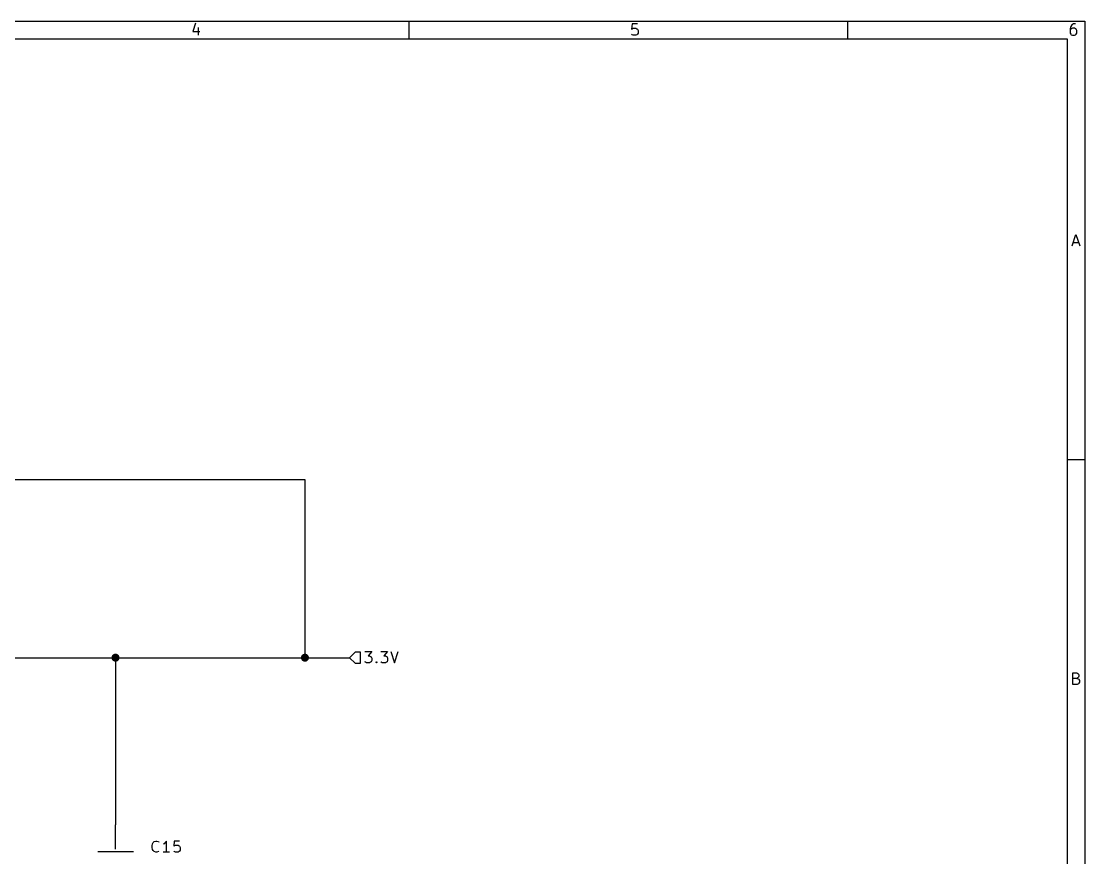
# Model space of a CAD drawing. Extents: x 0.4 to 11.3, y -7.9 to -0.4.
# Drawn here: x 6.527 to 11.299, y -4.148 to -0.394 of the extents above; entities that cross this region are included whole.
import ezdxf

# ---------------------------------------------------------------- set-up
doc = ezdxf.new("R2010")
doc.units = 0
doc.header["$MEASUREMENT"] = 0
for name, color, linetype in [('BROWN2', 54, 'CONTINUOUS'), ('CYAN2', 4, 'CONTINUOUS'), ('GREEN3', 91, 'CONTINUOUS'), ('RED2', 1, 'CONTINUOUS')]:
    doc.layers.add(name, color=color, linetype=linetype)

msp = doc.modelspace()

# ---------------------------------------------------------------- linework, layer by layer
at = {"layer": 'BROWN2', "linetype": 'CONTINUOUS'}
for p, q in [((8.025, -3.225), (8, -3.25)), ((8.05, -3.225), (8.025, -3.225)), ((8.05, -3.275), (8.05, -3.225)), ((8.0688, -3.2228), (8.0997, -3.2228)), ((8.0997, -3.2228), (8.083, -3.2419)), ((8.083, -3.2419), (8.0902, -3.2419)), ((8.0902, -3.2419), (8.0949, -3.2442)), ((8.0949, -3.2442), (8.0973, -3.2466)), ((8.1402, -3.2228), (8.1711, -3.2228)), ((8.1711, -3.2228), (8.1545, -3.2419)), ((8.1545, -3.2419), (8.1616, -3.2419)), ((8.1616, -3.2419), (8.1664, -3.2442)), ((8.1664, -3.2442), (8.1688, -3.2466)), ((8.1854, -3.2228), (8.2021, -3.2728)), ((8.2021, -3.2728), (8.2188, -3.2228)), ((8, -3.25), (8.025, -3.275)), ((8.025, -3.275), (8.05, -3.275)), ((8.0711, -3.2704), (8.0688, -3.268)), ((8.0759, -3.2728), (8.0711, -3.2704)), ((8.0902, -3.2728), (8.0759, -3.2728)), ((8.0949, -3.2704), (8.0902, -3.2728)), ((8.0973, -3.268), (8.0949, -3.2704)), ((8.0973, -3.2466), (8.0997, -3.2514)), ((8.0997, -3.2633), (8.0973, -3.268)), ((8.0997, -3.2514), (8.0997, -3.2633)), ((8.1188, -3.2704), (8.1211, -3.268)), ((8.1211, -3.2728), (8.1188, -3.2704)), ((8.1211, -3.268), (8.1235, -3.2704)), ((8.1211, -3.268), (8.1211, -3.2728)), ((8.1235, -3.2704), (8.1211, -3.2728)), ((8.1426, -3.2704), (8.1402, -3.268)), ((8.1473, -3.2728), (8.1426, -3.2704)), ((8.1616, -3.2728), (8.1473, -3.2728)), ((8.1664, -3.2704), (8.1616, -3.2728)), ((8.1688, -3.268), (8.1664, -3.2704)), ((8.1688, -3.2466), (8.1711, -3.2514)), ((8.1711, -3.2633), (8.1688, -3.268)), ((8.1711, -3.2514), (8.1711, -3.2633))]:
    msp.add_line(p, q, dxfattribs=at)
at = {"layer": 'CYAN2', "linetype": 'CONTINUOUS'}
for p, q in [((7.1139, -4.0942), (7.1163, -4.0847)), ((7.1139, -4.1014), (7.1139, -4.0942)), ((7.1163, -4.1109), (7.1139, -4.1014)), ((7.1163, -4.0847), (7.1187, -4.0799)), ((7.1187, -4.0799), (7.1234, -4.0752)), ((7.1234, -4.0752), (7.1306, -4.0728)), ((7.1306, -4.0728), (7.1353, -4.0728)), ((7.1353, -4.0728), (7.1425, -4.0752)), ((7.1425, -4.0752), (7.1449, -4.0776)), ((7.1687, -4.0847), (7.1639, -4.0871)), ((7.1734, -4.0799), (7.1687, -4.0847)), ((7.1782, -4.0728), (7.1734, -4.0799)), ((7.1782, -4.1228), (7.1782, -4.0728)), ((7.2139, -4.0728), (7.2115, -4.0966)), ((7.2115, -4.0966), (7.2139, -4.0942)), ((7.2377, -4.0728), (7.2139, -4.0728)), ((7.2139, -4.0942), (7.2187, -4.0918)), ((7.2187, -4.0918), (7.2306, -4.0918)), ((7.2306, -4.0918), (7.2353, -4.0942)), ((7.2353, -4.0942), (7.2377, -4.0966)), ((7.2377, -4.0966), (7.2401, -4.1014)), ((7.2401, -4.1014), (7.2401, -4.1133)), ((7.1187, -4.1157), (7.1163, -4.1109)), ((7.1234, -4.1204), (7.1187, -4.1157)), ((7.1306, -4.1228), (7.1234, -4.1204)), ((7.1353, -4.1228), (7.1306, -4.1228)), ((7.1425, -4.1204), (7.1353, -4.1228)), ((7.1449, -4.118), (7.1425, -4.1204)), ((7.1925, -4.1228), (7.1639, -4.1228)), ((7.2139, -4.1204), (7.2115, -4.118)), ((7.2187, -4.1228), (7.2139, -4.1204)), ((7.2306, -4.1228), (7.2187, -4.1228)), ((7.2353, -4.1204), (7.2306, -4.1228)), ((7.2377, -4.118), (7.2353, -4.1204)), ((7.2401, -4.1133), (7.2377, -4.118))]:
    msp.add_line(p, q, dxfattribs=at)
at = {"layer": 'GREEN3', "linetype": 'CONTINUOUS'}
for p, q in [((3.8, -2.45), (7.8, -2.45)), ((7.8, -2.45), (7.8, -3.25)), ((6.4, -3.25), (6.95, -3.25)), ((6.95, -3.25), (7.8, -3.25)), ((6.95, -3.25), (6.95, -4)), ((7.8, -3.25), (8, -3.25))]:
    msp.add_line(p, q, dxfattribs=at)
at = {"layer": 'GREEN3', "const_width": 0.018}
for points in [[(6.941, -3.25, 1), (6.959, -3.25, 1)], [(7.791, -3.25, 1), (7.809, -3.25, 1)]]:
    msp.add_lwpolyline(points, format="xyb", close=True, dxfattribs=at)
at = {"layer": 'RED2', "linetype": 'CONTINUOUS'}
for p, q in [((0.3937, -0.3937), (11.2993, -0.3937)), ((7.3093, -0.4028), (7.2971, -0.4394)), ((7.3215, -0.4223), (7.3215, -0.4564)), ((8.2677, -0.4724), (8.2677, -0.3937)), ((9.268, -0.4053), (9.2656, -0.4296)), ((9.2656, -0.4296), (9.268, -0.4272)), ((9.2924, -0.4053), (9.268, -0.4053)), ((9.268, -0.4272), (9.2729, -0.4248)), ((9.2729, -0.4248), (9.2851, -0.4248)), ((9.2851, -0.4248), (9.29, -0.4272)), ((9.29, -0.4272), (9.2924, -0.4296)), ((10.2362, -0.4724), (10.2362, -0.3937)), ((11.2365, -0.4174), (11.2341, -0.4272)), ((11.2341, -0.4272), (11.2341, -0.4467)), ((11.2414, -0.4101), (11.2365, -0.4174)), ((11.239, -0.4272), (11.2365, -0.4296)), ((11.2439, -0.4248), (11.239, -0.4272)), ((11.2439, -0.4077), (11.2414, -0.4101)), ((11.2487, -0.4053), (11.2439, -0.4077)), ((11.2536, -0.4248), (11.2439, -0.4248)), ((11.2585, -0.4053), (11.2487, -0.4053)), ((11.2585, -0.4272), (11.2536, -0.4248)), ((11.2609, -0.4296), (11.2585, -0.4272)), ((11.2993, -0.3937), (11.2993, -7.8743)), ((0.4724, -0.4724), (11.2206, -0.4724)), ((7.2971, -0.4394), (7.3288, -0.4394)), ((9.268, -0.454), (9.2656, -0.4516)), ((9.2729, -0.4564), (9.268, -0.454)), ((9.2851, -0.4564), (9.2729, -0.4564)), ((9.29, -0.454), (9.2851, -0.4564)), ((9.2924, -0.4516), (9.29, -0.454)), ((9.2924, -0.4296), (9.2948, -0.4345)), ((9.2948, -0.4467), (9.2924, -0.4516)), ((9.2948, -0.4345), (9.2948, -0.4467)), ((11.2206, -0.4724), (11.2206, -7.7956)), ((11.2365, -0.4296), (11.2341, -0.4345)), ((11.2341, -0.4467), (11.2365, -0.4516)), ((11.2365, -0.4516), (11.239, -0.454)), ((11.239, -0.454), (11.2439, -0.4564)), ((11.2439, -0.4564), (11.2536, -0.4564)), ((11.2536, -0.4564), (11.2585, -0.454)), ((11.2585, -0.454), (11.2609, -0.4516)), ((11.2633, -0.4345), (11.2609, -0.4296)), ((11.2609, -0.4516), (11.2633, -0.4467)), ((11.2633, -0.4467), (11.2633, -0.4345)), ((11.2429, -1.4013), (11.2599, -1.3501)), ((11.2599, -1.3501), (11.277, -1.4013)), ((11.2477, -1.3867), (11.2721, -1.3867)), ((11.2993, -2.3622), (11.2206, -2.3622)), ((11.2465, -3.3698), (11.2465, -3.3186)), ((11.2465, -3.3186), (11.2636, -3.3186)), ((11.2636, -3.3186), (11.2685, -3.3211)), ((11.2685, -3.3211), (11.2709, -3.3235)), ((11.2709, -3.3381), (11.2685, -3.3406)), ((11.2709, -3.3235), (11.2733, -3.3284)), ((11.2733, -3.3333), (11.2709, -3.3381)), ((11.2733, -3.3284), (11.2733, -3.3333)), ((11.2636, -3.343), (11.2465, -3.343)), ((11.266, -3.3698), (11.2465, -3.3698)), ((11.2685, -3.3406), (11.2636, -3.343)), ((11.2636, -3.343), (11.2709, -3.3455)), ((11.2709, -3.3674), (11.266, -3.3698)), ((11.2709, -3.3455), (11.2733, -3.3479)), ((11.2733, -3.365), (11.2709, -3.3674)), ((11.2733, -3.3479), (11.2758, -3.3528)), ((11.2758, -3.3601), (11.2733, -3.365)), ((11.2758, -3.3528), (11.2758, -3.3601)), ((6.95, -4.11), (6.95, -4)), ((6.87, -4.12), (7.03, -4.12))]:
    msp.add_line(p, q, dxfattribs=at)

doc.saveas('drawing.dxf')
